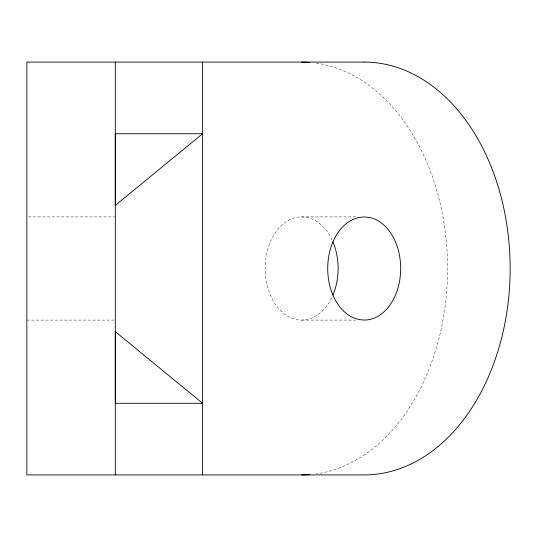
<?xml version="1.0" encoding="UTF-8"?>
<svg xmlns="http://www.w3.org/2000/svg" width="537" height="537" viewBox="0 0 537 537"><rect width="100%" height="100%" fill="white"/><g stroke="black" fill="none" stroke-linecap="round" stroke-linejoin="round"><path stroke-width="0.4" stroke-dasharray="2.69 2.01" d="M355.856 216.901L301.646 216.901A51.599 36.489 -90 0 0 265.157 268.5A51.599 36.489 -90 0 0 301.646 320.099L307.352 319.468A51.599 36.489 90 0 0 332.249 296.605M28.521 216.901L114.475 216.901M26.85 320.099L114.475 320.099M301.646 320.099L355.856 320.099M301.646 216.901L307.352 217.532A51.599 36.489 90 0 1 332.249 240.395M316.36 63.144A206.409 145.95 -90 0 1 447.596 268.5A206.409 145.95 -90 0 1 316.36 473.856"/><path stroke-width="0.81" d="M202.617 62.091L202.597 474.909M115.307 62.091L115.307 474.909M309.829 474.58A206.409 145.95 -90 0 1 301.646 474.909M301.646 62.091A206.409 145.95 -90 0 1 309.829 62.42M332.92 241.925A51.599 36.489 90 0 1 332.92 295.075M115.307 133.747L115.301 205.389L202.617 133.747L115.307 133.747M352.923 219.425L347.634 222.519A51.599 36.489 -90 0 0 327.711 268.5A51.599 36.489 -90 0 0 347.634 314.481C354.037 319.032 362.153 321.126 369.906 319.468A51.599 36.489 90 0 0 400.683 268.5A51.599 36.489 90 0 0 369.906 217.532L364.2 216.901L358.488 217.532L352.923 219.425M364.2 62.091L26.85 62.091L26.85 474.909L364.2 474.909A206.409 145.95 90 0 0 510.15 268.5A206.409 145.95 90 0 0 364.2 62.091M202.597 403.287L115.307 403.287L115.301 331.631L202.597 403.287"/></g></svg>
